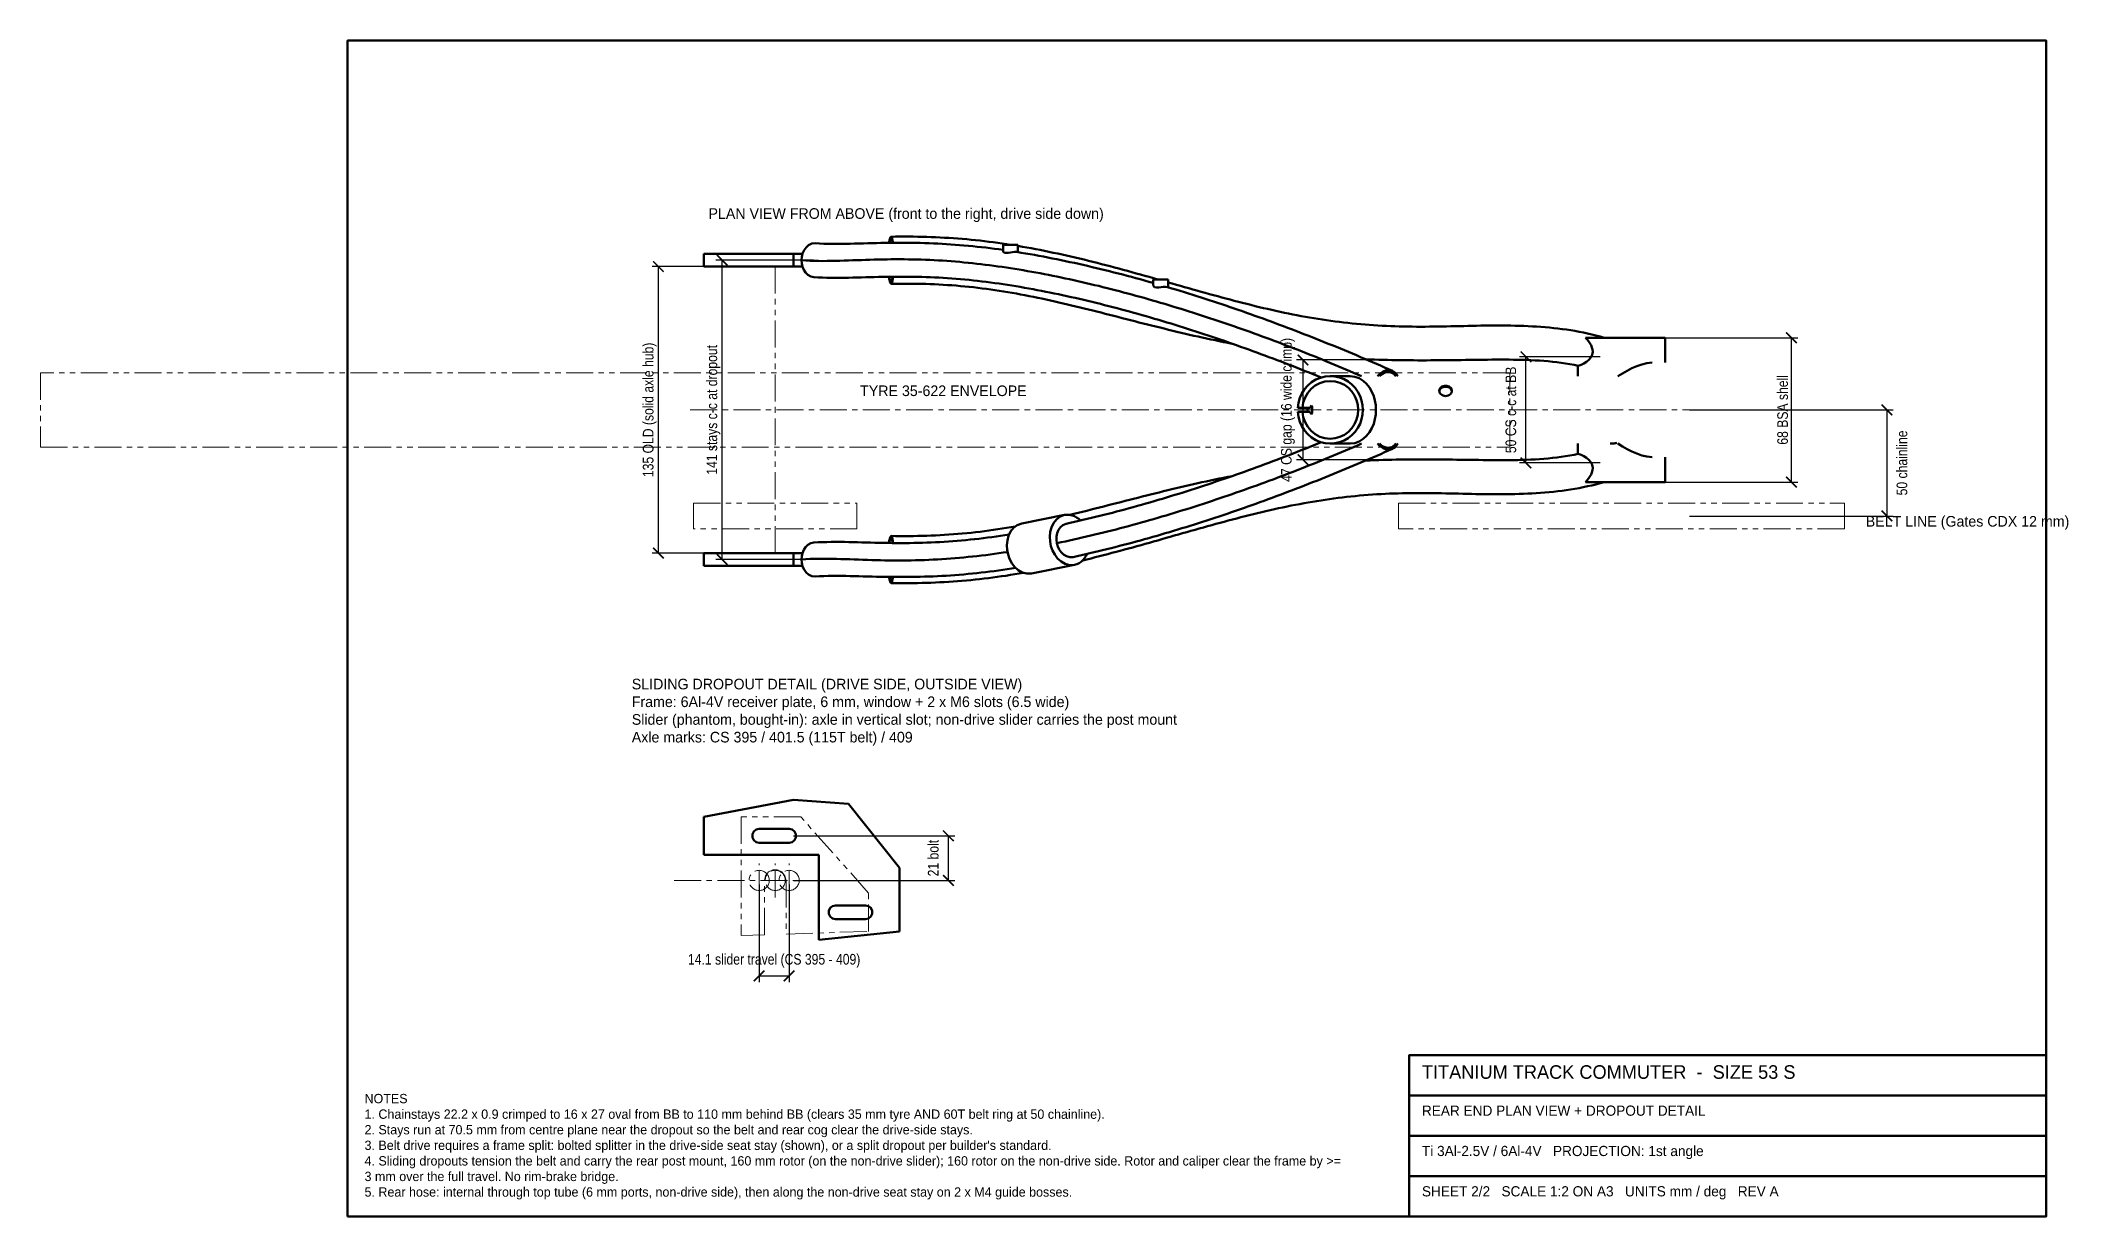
# Model space of a CAD drawing. Header units: millimetres. Extents: x -745 to 210, y -340 to 214.
import ezdxf

# ---------------------------------------------------------------- set-up
doc = ezdxf.new("R2010")
doc.units = ezdxf.units.MM
doc.header["$LTSCALE"] = 4
doc.linetypes.add('CENTER', pattern=[5.08, 3.175, -0.635, 0.635, -0.635])
doc.linetypes.add('PHANTOM', pattern=[6.35, 3.175, -0.635, 0.635, -0.635, 0.635, -0.635])
for name, color, linetype, lineweight in [('CENTER', 1, 'CENTER', 18), ('DIM', 3, 'CONTINUOUS', 18), ('FRAME', 7, 'CONTINUOUS', 50), ('REFERENCE', 5, 'PHANTOM', 18), ('SHEET', 7, 'CONTINUOUS', 50), ('TEXT', 7, 'CONTINUOUS', 25)]:
    doc.layers.add(name, color=color, linetype=linetype, lineweight=lineweight)
doc.styles.add('OpenSansCondensed-Light', font='OpenSansCondensed-Light.ttf')
doc.dimstyles.new('EZDXF', dxfattribs={"dimtxt": 5, "dimasz": 5, "dimexe": 3, "dimexo": 2, "dimgap": 1.6, "dimtad": 1, "dimdec": 1, "dimzin": 12, "dimdsep": 46, "dimtxsty": 'OpenSansCondensed-Light', "dimblk": 'ARCHTICK', "dimcen": 2.5, "dimclrd": 3, "dimclre": 3, "dimadec": 1, "dimazin": 3, "dimtfac": 0.5, "dimtmove": 2, "dimatfit": 3})

# ---------------------------------------------------------------- blocks, each defined once
blk = doc.blocks.new('_ARCHTICK')
at = {"color": 0, "linetype": 'BYBLOCK', "const_width": 0.15}
blk.add_lwpolyline([(-0.5, -0.5), (0.5, 0.5)], dxfattribs=at)

msp = doc.modelspace()

# ---------------------------------------------------------------- linework, layer by layer
at = {"layer": 'CENTER'}
for p, q in [((-438.58, 40), (60, 40)), ((-406.14, -189.68), (-406.14, -173.68)), ((-398.58, -189.68), (-398.58, -173.68)), ((-392.03, -189.68), (-392.03, -173.68)), ((-446.14, -181.68), (-322.03, -181.68))]:
    msp.add_line(p, q, dxfattribs=at)
for centre in [(-406.14, -181.68), (-398.58, -181.68), (-392.03, -181.68)]:
    msp.add_circle(centre, 4.75, dxfattribs=at)
at = {"layer": 'FRAME'}
for points in [[(-379.74, 118.49), (-381.36, 118.31), (-382.84, 117.63), (-384.07, 116.55), (-385.02, 115.22), (-385.68, 113.72), (-386.07, 112.13), (-386.2, 110.5)], [(-379.74, 118.49), (-377.68, 118.38), (-375.62, 118.3), (-373.56, 118.26), (-371.49, 118.23), (-369.43, 118.23), (-367.37, 118.24), (-365.31, 118.26), (-363.25, 118.3), (-361.18, 118.34), (-359.12, 118.39), (-357.06, 118.44), (-355, 118.49), (-352.94, 118.54), (-350.88, 118.59), (-348.82, 118.63), (-346.75, 118.67), (-344.69, 118.7), (-342.63, 118.72), (-340.57, 118.73), (-338.51, 118.73), (-336.45, 118.72), (-334.38, 118.7), (-332.32, 118.67), (-330.26, 118.63), (-328.2, 118.58), (-326.14, 118.51), (-324.08, 118.43), (-322.02, 118.34), (-319.96, 118.23), (-317.9, 118.11), (-315.84, 117.98), (-313.79, 117.83), (-311.73, 117.67), (-309.68, 117.5), (-307.62, 117.31), (-305.57, 117.11), (-303.52, 116.89), (-301.47, 116.67), (-299.42, 116.43), (-297.38, 116.18), (-295.33, 115.91), (-293.29, 115.64), (-291.24, 115.36)], [(-344.04, 121.6), (-344.34, 121.3), (-344.51, 120.89), (-344.62, 120.46), (-344.72, 120.02), (-344.8, 119.58), (-344.87, 119.14), (-344.93, 118.7)], [(-344.04, 120.7), (-344.27, 120.51), (-344.4, 120.23), (-344.5, 119.93), (-344.58, 119.62), (-344.65, 119.32), (-344.71, 119.01), (-344.76, 118.7)], [(-287.55, 117.75), (-289.63, 118.07), (-291.7, 118.38), (-293.78, 118.67), (-295.86, 118.96), (-297.94, 119.22), (-300.03, 119.48), (-302.11, 119.72), (-304.2, 119.95), (-306.29, 120.16), (-308.38, 120.36), (-310.47, 120.54), (-312.57, 120.71), (-314.66, 120.86), (-316.75, 121), (-318.85, 121.13), (-320.95, 121.24), (-323.04, 121.33), (-325.14, 121.42), (-327.24, 121.49), (-329.34, 121.54), (-331.44, 121.59), (-333.54, 121.62), (-335.64, 121.64), (-337.74, 121.64), (-339.84, 121.64), (-341.94, 121.62), (-344.04, 121.6)], [(-343.14, 118.71), (-343.2, 119.15), (-343.27, 119.59), (-343.35, 120.03), (-343.45, 120.47), (-343.56, 120.89), (-343.73, 121.31), (-344.04, 121.6)], [(-343.31, 118.71), (-343.36, 119.02), (-343.42, 119.33), (-343.49, 119.63), (-343.57, 119.94), (-343.67, 120.23), (-343.8, 120.51), (-344.04, 120.7)], [(-291.24, 114.53), (-291.24, 117.75)], [(-291.24, 117.75), (-290.24, 117.75), (-289.24, 117.75), (-288.24, 117.75), (-287.24, 117.75), (-286.24, 117.75), (-285.24, 117.75), (-284.24, 117.75)], [(-284.24, 114.3), (-284.24, 117.75)], [(-218.37, 101.46), (-220.41, 102.03), (-222.44, 102.61), (-224.48, 103.18), (-226.52, 103.76), (-228.56, 104.32), (-230.6, 104.89), (-232.64, 105.45), (-234.69, 106.01), (-236.73, 106.56), (-238.78, 107.11), (-240.83, 107.65), (-242.87, 108.19), (-244.92, 108.72), (-246.98, 109.24), (-249.03, 109.76), (-251.09, 110.27), (-253.14, 110.77), (-255.2, 111.27), (-257.26, 111.76), (-259.33, 112.24), (-261.39, 112.71), (-263.46, 113.17), (-265.53, 113.62), (-267.6, 114.06), (-269.67, 114.49), (-271.75, 114.92), (-273.82, 115.33), (-275.9, 115.73), (-277.99, 116.12), (-280.07, 116.49), (-282.16, 116.86), (-284.24, 117.21)], [(-432.14, 113.5), (-432.14, 107.5)], [(-390.03, 113.5), (-432.14, 113.5)], [(-390.03, 107.5), (-432.14, 107.5)], [(-385.75, 113.5), (-390.03, 113.5)], [(-390.03, 113.5), (-390.03, 107.5)], [(-385.75, 107.5), (-390.03, 107.5)], [(-386.2, 110.5), (-384.19, 110.36), (-382.18, 110.25), (-380.17, 110.19), (-378.15, 110.15), (-376.14, 110.13), (-374.12, 110.14), (-372.11, 110.17), (-370.09, 110.21), (-368.08, 110.26), (-366.06, 110.32), (-364.05, 110.39), (-362.04, 110.46), (-360.02, 110.53), (-358.01, 110.59), (-355.99, 110.66), (-353.98, 110.72), (-351.96, 110.78), (-349.95, 110.83), (-347.93, 110.87), (-345.92, 110.91), (-343.9, 110.93), (-341.89, 110.94), (-339.87, 110.95), (-337.86, 110.94), (-335.84, 110.92), (-333.83, 110.88), (-331.81, 110.84), (-329.8, 110.78), (-327.79, 110.71), (-325.77, 110.63), (-323.76, 110.53), (-321.75, 110.42), (-319.74, 110.3), (-317.73, 110.17), (-315.72, 110.02), (-313.71, 109.86), (-311.7, 109.69), (-309.69, 109.5), (-307.69, 109.31), (-305.68, 109.1), (-303.68, 108.88), (-301.68, 108.65), (-299.68, 108.41), (-297.68, 108.15), (-295.68, 107.89), (-293.68, 107.62), (-291.69, 107.33), (-289.69, 107.04), (-287.7, 106.73), (-285.71, 106.42), (-283.72, 106.09), (-281.73, 105.76), (-279.75, 105.42), (-277.76, 105.07), (-275.78, 104.71), (-273.8, 104.34), (-271.82, 103.96), (-269.84, 103.58), (-267.87, 103.18), (-265.89, 102.78), (-263.92, 102.37), (-261.95, 101.96), (-259.98, 101.53), (-258.01, 101.1), (-256.04, 100.66), (-254.08, 100.21), (-252.11, 99.76), (-250.15, 99.3), (-248.19, 98.83), (-246.23, 98.36), (-244.27, 97.87), (-242.32, 97.39), (-240.37, 96.89), (-238.41, 96.39), (-236.46, 95.88), (-234.52, 95.37), (-232.57, 94.85), (-230.62, 94.32), (-228.68, 93.79), (-226.74, 93.25), (-224.8, 92.71), (-222.86, 92.16), (-220.92, 91.6), (-218.99, 91.04), (-217.05, 90.47), (-215.12, 89.9), (-213.19, 89.32), (-211.26, 88.74), (-209.33, 88.15), (-207.41, 87.56), (-205.48, 86.96), (-203.56, 86.35), (-201.64, 85.74), (-199.72, 85.13), (-197.8, 84.51), (-195.89, 83.88), (-193.97, 83.25), (-192.06, 82.62), (-190.15, 81.98), (-188.24, 81.33), (-186.33, 80.69), (-184.43, 80.03), (-182.52, 79.37), (-180.62, 78.71), (-178.72, 78.04), (-176.82, 77.37), (-174.92, 76.69), (-173.02, 76.01), (-171.13, 75.33), (-169.23, 74.64), (-167.34, 73.94), (-165.45, 73.24), (-163.56, 72.54), (-161.68, 71.83), (-159.79, 71.11), (-157.91, 70.4), (-156.03, 69.67), (-154.15, 68.94), (-152.27, 68.21), (-150.4, 67.48), (-148.52, 66.73), (-146.65, 65.99), (-144.78, 65.24), (-142.91, 64.48), (-141.05, 63.72), (-139.18, 62.96), (-137.32, 62.19), (-135.46, 61.42), (-133.6, 60.64), (-131.74, 59.86), (-129.88, 59.07), (-128.03, 58.28), (-126.18, 57.49), (-124.33, 56.7), (-122.47, 55.9)], [(-386.2, 110.5), (-386.09, 108.95), (-385.74, 107.44), (-385.14, 106.01), (-384.29, 104.71), (-383.19, 103.62), (-381.85, 102.85), (-380.34, 102.51)], [(-284.85, 114.39), (-285.81, 114.43), (-286.76, 114.35), (-287.7, 114.21), (-288.64, 114.06), (-289.59, 113.96), (-290.54, 114), (-291.24, 114.53)], [(-284.85, 114.39), (-282.75, 114.05), (-280.65, 113.7), (-278.56, 113.34), (-276.46, 112.97), (-274.37, 112.59), (-272.28, 112.2), (-270.19, 111.8), (-268.1, 111.39), (-266.01, 110.97), (-263.93, 110.54), (-261.84, 110.1), (-259.76, 109.66), (-257.68, 109.2), (-255.6, 108.74), (-253.53, 108.27), (-251.45, 107.8), (-249.38, 107.31), (-247.31, 106.82), (-245.24, 106.32), (-243.18, 105.82), (-241.11, 105.3), (-239.05, 104.78), (-236.98, 104.25), (-234.92, 103.72), (-232.87, 103.18), (-230.81, 102.63), (-228.75, 102.08), (-226.7, 101.52), (-224.65, 100.95), (-222.6, 100.38), (-220.55, 99.8)], [(-141.43, 55.28), (-143.31, 56.04), (-145.2, 56.79), (-147.09, 57.55), (-148.97, 58.3), (-150.86, 59.04), (-152.75, 59.78), (-154.64, 60.52), (-156.54, 61.26), (-158.43, 61.99), (-160.33, 62.72), (-162.23, 63.44), (-164.13, 64.16), (-166.03, 64.87), (-167.93, 65.59), (-169.83, 66.29), (-171.74, 67), (-173.65, 67.69), (-175.55, 68.39), (-177.46, 69.08), (-179.38, 69.76), (-181.29, 70.44), (-183.21, 71.12), (-185.12, 71.79), (-187.04, 72.45), (-188.96, 73.11), (-190.88, 73.77), (-192.81, 74.42), (-194.73, 75.07), (-196.66, 75.71), (-198.59, 76.34), (-200.52, 76.97), (-202.45, 77.59), (-204.39, 78.21), (-206.33, 78.83), (-208.26, 79.43), (-210.2, 80.04), (-212.14, 80.63), (-214.09, 81.22), (-216.03, 81.81), (-217.98, 82.39), (-219.93, 82.96), (-221.88, 83.53), (-223.83, 84.09), (-225.78, 84.65), (-227.74, 85.2), (-229.69, 85.74), (-231.65, 86.28), (-233.61, 86.82), (-235.57, 87.34), (-237.54, 87.86), (-239.5, 88.38), (-241.47, 88.88), (-243.44, 89.39), (-245.41, 89.88), (-247.38, 90.37), (-249.35, 90.85), (-251.32, 91.33), (-253.3, 91.8), (-255.28, 92.26), (-257.26, 92.71), (-259.24, 93.16), (-261.22, 93.6), (-263.21, 94.03), (-265.19, 94.46), (-267.18, 94.87), (-269.17, 95.28), (-271.16, 95.68), (-273.15, 96.07), (-275.15, 96.46), (-277.14, 96.83), (-279.14, 97.2), (-281.14, 97.55), (-283.14, 97.9), (-285.15, 98.23), (-287.15, 98.56), (-289.16, 98.87), (-291.16, 99.18), (-293.17, 99.47), (-295.19, 99.75), (-297.2, 100.02), (-299.21, 100.28), (-301.23, 100.53), (-303.25, 100.76), (-305.27, 100.99), (-307.29, 101.19), (-309.31, 101.39), (-311.33, 101.57), (-313.35, 101.74), (-315.38, 101.9), (-317.4, 102.04), (-319.43, 102.17), (-321.46, 102.29), (-323.49, 102.39), (-325.52, 102.48), (-327.55, 102.55), (-329.58, 102.62), (-331.61, 102.66), (-333.64, 102.7), (-335.67, 102.73), (-337.7, 102.74), (-339.73, 102.74), (-341.76, 102.73), (-343.79, 102.71), (-345.82, 102.69), (-347.85, 102.65), (-349.88, 102.61), (-351.91, 102.56), (-353.94, 102.51), (-355.97, 102.46), (-358, 102.41), (-360.04, 102.36), (-362.07, 102.31), (-364.1, 102.27), (-366.13, 102.24), (-368.16, 102.22), (-370.19, 102.22), (-372.22, 102.23), (-374.25, 102.26), (-376.28, 102.31), (-378.31, 102.4), (-380.34, 102.51)], [(-344.98, 102.7), (-344.92, 102.2), (-344.85, 101.7), (-344.76, 101.2), (-344.66, 100.71), (-344.54, 100.22), (-344.36, 99.75), (-344.03, 99.4)], [(-344.82, 102.7), (-344.77, 102.33), (-344.71, 101.96), (-344.63, 101.6), (-344.55, 101.24), (-344.44, 100.88), (-344.3, 100.54), (-344.03, 100.3)], [(-344.03, 99.4), (-343.7, 99.75), (-343.53, 100.23), (-343.4, 100.72), (-343.3, 101.22), (-343.22, 101.72), (-343.14, 102.22), (-343.08, 102.72)], [(-344.03, 100.3), (-343.77, 100.54), (-343.62, 100.89), (-343.52, 101.25), (-343.43, 101.61), (-343.36, 101.98), (-343.3, 102.35), (-343.24, 102.72)], [(-183.41, 71.19), (-185.42, 71.58), (-187.43, 71.97), (-189.43, 72.38), (-191.43, 72.79), (-193.44, 73.21), (-195.44, 73.64), (-197.43, 74.07), (-199.43, 74.51), (-201.43, 74.96), (-203.42, 75.42), (-205.41, 75.88), (-207.41, 76.34), (-209.4, 76.81), (-211.38, 77.29), (-213.37, 77.77), (-215.36, 78.26), (-217.35, 78.75), (-219.33, 79.24), (-221.32, 79.73), (-223.3, 80.23), (-225.28, 80.74), (-227.26, 81.24), (-229.25, 81.74), (-231.23, 82.25), (-233.21, 82.76), (-235.19, 83.27), (-237.17, 83.78), (-239.15, 84.28), (-241.13, 84.79), (-243.12, 85.3), (-245.1, 85.8), (-247.08, 86.3), (-249.06, 86.8), (-251.05, 87.3), (-253.03, 87.79), (-255.02, 88.28), (-257.01, 88.76), (-259, 89.24), (-260.99, 89.71), (-262.98, 90.18), (-264.97, 90.64), (-266.96, 91.09), (-268.96, 91.54), (-270.96, 91.98), (-272.96, 92.41), (-274.96, 92.83), (-276.96, 93.24), (-278.97, 93.64), (-280.98, 94.03), (-282.99, 94.41), (-285, 94.78), (-287.01, 95.13), (-289.03, 95.48), (-291.05, 95.81), (-293.07, 96.13), (-295.09, 96.43), (-297.11, 96.72), (-299.14, 97), (-301.17, 97.26), (-303.2, 97.51), (-305.23, 97.75), (-307.27, 97.96), (-309.3, 98.17), (-311.34, 98.35), (-313.38, 98.53), (-315.42, 98.68), (-317.46, 98.82), (-319.5, 98.95), (-321.54, 99.06), (-323.58, 99.16), (-325.63, 99.24), (-327.67, 99.31), (-329.71, 99.36), (-331.76, 99.4), (-333.81, 99.43), (-335.85, 99.44), (-337.9, 99.45), (-339.94, 99.44), (-341.99, 99.43), (-344.03, 99.4)], [(-220.55, 98.53), (-220.55, 101.46)], [(-220.55, 101.46), (-219.55, 101.46), (-218.55, 101.46), (-217.55, 101.46), (-216.55, 101.46), (-215.55, 101.46), (-214.55, 101.46), (-213.55, 101.46)], [(-213.77, 97.83), (-214.79, 97.94), (-215.82, 97.89), (-216.84, 97.79), (-217.86, 97.69), (-218.89, 97.65), (-219.9, 97.82), (-220.55, 98.53)], [(-107.83, 58.34), (-109.71, 59.17), (-111.59, 60), (-113.47, 60.83), (-115.36, 61.65), (-117.24, 62.47), (-119.13, 63.28), (-121.03, 64.09), (-122.92, 64.9), (-124.81, 65.7), (-126.71, 66.49), (-128.61, 67.29), (-130.51, 68.08), (-132.41, 68.86), (-134.31, 69.64), (-136.22, 70.42), (-138.13, 71.19), (-140.04, 71.96), (-141.95, 72.72), (-143.86, 73.48), (-145.77, 74.24), (-147.69, 74.99), (-149.6, 75.73), (-151.52, 76.48), (-153.44, 77.22), (-155.36, 77.95), (-157.28, 78.69), (-159.21, 79.41), (-161.13, 80.14), (-163.06, 80.85), (-164.99, 81.57), (-166.92, 82.28), (-168.85, 82.98), (-170.79, 83.68), (-172.72, 84.38), (-174.66, 85.07), (-176.6, 85.76), (-178.54, 86.44), (-180.49, 87.11), (-182.43, 87.79), (-184.38, 88.45), (-186.32, 89.12), (-188.27, 89.77), (-190.22, 90.42), (-192.18, 91.07), (-194.13, 91.71), (-196.09, 92.35), (-198.05, 92.98), (-200.01, 93.61), (-201.97, 94.23), (-203.93, 94.84), (-205.9, 95.45), (-207.86, 96.05), (-209.83, 96.65), (-211.8, 97.24), (-213.77, 97.83)], [(-213.55, 97.76), (-213.55, 101.46)], [(-8.13, 74), (-10.07, 74.56), (-12.03, 75.07), (-13.99, 75.56), (-15.96, 76.01), (-17.94, 76.42), (-19.92, 76.81), (-21.91, 77.17), (-23.91, 77.49), (-25.91, 77.79), (-27.91, 78.07), (-29.92, 78.32), (-31.93, 78.54), (-33.94, 78.75), (-35.95, 78.93), (-37.97, 79.09), (-39.98, 79.23), (-42, 79.35), (-44.02, 79.46), (-46.04, 79.54), (-48.06, 79.61), (-50.08, 79.66), (-52.1, 79.7), (-54.13, 79.73), (-56.15, 79.75), (-58.17, 79.75), (-60.19, 79.74), (-62.21, 79.73), (-64.23, 79.71), (-66.26, 79.68), (-68.28, 79.64), (-70.3, 79.6), (-72.32, 79.56), (-74.34, 79.51), (-76.36, 79.47), (-78.38, 79.42), (-80.41, 79.38), (-82.43, 79.34), (-84.45, 79.3), (-86.47, 79.27), (-88.49, 79.24), (-90.51, 79.22), (-92.54, 79.2), (-94.56, 79.2), (-96.58, 79.2), (-98.6, 79.21), (-100.62, 79.24), (-102.64, 79.27), (-104.66, 79.32), (-106.69, 79.38), (-108.71, 79.45), (-110.73, 79.54), (-112.75, 79.63), (-114.76, 79.75), (-116.78, 79.87), (-118.8, 80.01), (-120.81, 80.17), (-122.83, 80.34), (-124.84, 80.52), (-126.85, 80.72), (-128.87, 80.94), (-130.87, 81.17), (-132.88, 81.41), (-134.89, 81.67), (-136.89, 81.94), (-138.89, 82.23), (-140.89, 82.53), (-142.89, 82.84), (-144.88, 83.17), (-146.88, 83.51), (-148.87, 83.86), (-150.86, 84.22), (-152.84, 84.6), (-154.83, 84.98), (-156.81, 85.38), (-158.79, 85.79), (-160.77, 86.21), (-162.74, 86.64), (-164.72, 87.08), (-166.69, 87.53), (-168.66, 87.99), (-170.62, 88.46), (-172.59, 88.93), (-174.55, 89.41), (-176.51, 89.9), (-178.47, 90.4), (-180.43, 90.9), (-182.39, 91.41), (-184.34, 91.93), (-186.3, 92.45), (-188.25, 92.97), (-190.2, 93.5), (-192.15, 94.04), (-194.1, 94.58), (-196.05, 95.12), (-197.99, 95.66), (-199.94, 96.21), (-201.89, 96.76), (-203.83, 97.31), (-205.78, 97.86), (-207.72, 98.42), (-209.66, 98.97), (-211.61, 99.53), (-213.55, 100.08)], [(-13.53, 67.3), (-13.8, 65.89), (-14.46, 64.62), (-15.41, 63.54), (-16.51, 62.61), (-17.72, 61.82), (-19, 61.16), (-20.37, 60.77)], [(20.5, 74), (18.3, 74), (16.1, 74), (13.9, 74), (11.7, 74), (9.5, 74), (7.3, 74), (5.1, 74), (2.9, 74), (0.7, 74), (-1.5, 74), (-3.7, 74), (-5.9, 74), (-8.1, 74), (-10.3, 74), (-12.5, 74), (-14.7, 74), (-16.9, 74)], [(-16.9, 74), (-16.18, 73.17), (-15.5, 72.31), (-14.88, 71.41), (-14.34, 70.45), (-13.91, 69.45), (-13.62, 68.39), (-13.53, 67.3)], [(20.5, 74), (20.5, 62.25)], [(-20.37, 60.77), (-22.37, 61.18), (-24.39, 61.55), (-26.41, 61.88), (-28.43, 62.17), (-30.46, 62.44), (-32.5, 62.67), (-34.53, 62.87), (-36.57, 63.04), (-38.62, 63.19), (-40.66, 63.31), (-42.7, 63.42), (-44.75, 63.5), (-46.8, 63.57), (-48.84, 63.62), (-50.89, 63.65), (-52.94, 63.67), (-54.98, 63.69), (-57.03, 63.69), (-59.08, 63.68), (-61.12, 63.67), (-63.17, 63.65), (-65.22, 63.63), (-67.27, 63.61), (-69.31, 63.58), (-71.36, 63.55), (-73.41, 63.52), (-75.45, 63.49), (-77.5, 63.46), (-79.55, 63.44), (-81.59, 63.41), (-83.64, 63.39), (-85.69, 63.37), (-87.74, 63.35), (-89.78, 63.34), (-91.83, 63.33), (-93.88, 63.33), (-95.92, 63.33), (-97.97, 63.34), (-100.02, 63.35), (-102.07, 63.37), (-104.11, 63.4), (-106.16, 63.43), (-108.21, 63.47), (-110.25, 63.51), (-112.3, 63.57), (-114.35, 63.63), (-116.39, 63.7), (-118.44, 63.78), (-120.48, 63.86)], [(-107.83, 58.34), (-108.93, 58.67), (-110.08, 58.71), (-111.21, 58.5), (-112.29, 58.08), (-113.27, 57.48), (-114.16, 56.74), (-114.95, 55.9)], [(-108.18, 57.51), (-109.06, 57.78), (-109.97, 57.86), (-110.88, 57.74), (-111.76, 57.46), (-112.58, 57.04), (-113.33, 56.52), (-114.01, 55.9)], [(-106.35, 55.9), (-106.55, 56.19), (-106.77, 56.46), (-107.02, 56.72), (-107.28, 56.95), (-107.57, 57.17), (-107.87, 57.35), (-108.18, 57.51)], [(-105.41, 55.9), (-105.65, 56.34), (-105.92, 56.76), (-106.23, 57.15), (-106.58, 57.51), (-106.96, 57.83), (-107.38, 58.11), (-107.83, 58.34)], [(-20.5, 60.8), (-20.5, 55.9)], [(14.43, 62.25), (11.95, 62.01), (9.52, 61.42), (7.16, 60.59), (4.87, 59.58), (2.64, 58.45), (0.47, 57.21), (-1.66, 55.9)], [(-137.17, 55.9), (-139.52, 55.71), (-141.81, 55.16), (-143.98, 54.25), (-145.98, 53.02), (-147.78, 51.5), (-149.32, 49.73), (-150.59, 47.74), (-151.55, 45.6), (-152.19, 43.33), (-152.5, 41)], [(-137.17, 53.6), (-139.66, 53.35), (-142.05, 52.63), (-144.25, 51.46), (-146.19, 49.89), (-147.81, 47.99), (-149.05, 45.82), (-149.88, 43.46), (-150.28, 41)], [(-121.82, 40), (-121.97, 42.23), (-122.42, 44.41), (-123.16, 46.51), (-124.19, 48.49), (-125.48, 50.31), (-127.02, 51.93), (-128.77, 53.31), (-130.7, 54.42), (-132.78, 55.23), (-134.95, 55.73), (-137.17, 55.9)], [(-127.84, 55.9), (-137.17, 55.9)], [(-124.04, 40), (-124.23, 42.32), (-124.81, 44.58), (-125.75, 46.71), (-127.04, 48.65), (-128.64, 50.34), (-130.52, 51.73), (-132.61, 52.75), (-134.85, 53.39), (-137.17, 53.6)], [(-127.84, 55.9), (-125.65, 55.62), (-123.57, 54.88), (-121.69, 53.71), (-120.05, 52.22), (-118.69, 50.48), (-117.57, 48.57), (-116.73, 46.53), (-116.13, 44.39), (-115.77, 42.21), (-115.64, 40)], [(-109.06, 55.9), (-109.06, 55.9), (-109.06, 55.9), (-109.06, 55.9), (-109.06, 55.9), (-109.06, 55.9), (-109.06, 55.9), (-109.06, 55.9)], [(-79.84, 49.12), (-80.2, 50.25), (-81.1, 51.01), (-82.24, 51.37), (-83.44, 51.37), (-84.58, 51.01), (-85.48, 50.25), (-85.84, 49.12)], [(-85.84, 49.12), (-85.74, 48.5), (-85.49, 47.93), (-85.1, 47.44), (-84.62, 47.04), (-84.06, 46.74), (-83.46, 46.56), (-82.84, 46.5)], [(-79.86, 48.86), (-80.31, 49.87), (-81.2, 50.54), (-82.28, 50.85), (-83.4, 50.85), (-84.48, 50.54), (-85.37, 49.87), (-85.82, 48.86)], [(-82.84, 46.5), (-82.21, 46.56), (-81.61, 46.74), (-81.06, 47.04), (-80.58, 47.44), (-80.19, 47.93), (-79.93, 48.5), (-79.84, 49.12)], [(-152.5, 41), (-150.28, 41)], [(-152.5, 39), (-152.19, 36.67), (-151.55, 34.4), (-150.59, 32.26), (-149.32, 30.27), (-147.78, 28.5), (-145.98, 26.98), (-143.98, 25.75), (-141.81, 24.84), (-139.52, 24.29), (-137.17, 24.1)], [(-150.28, 39), (-152.5, 39)], [(-146.58, 41), (-150.28, 41)], [(-150.28, 39), (-149.88, 36.54), (-149.05, 34.18), (-147.81, 32.01), (-146.19, 30.11), (-144.25, 28.54), (-142.05, 27.37), (-139.66, 26.65), (-137.17, 26.4)], [(-146.58, 39), (-150.28, 39)], [(-147.91, 39), (-147.89, 39.29), (-147.88, 39.57), (-147.87, 39.86), (-147.87, 40.14), (-147.88, 40.43), (-147.89, 40.71), (-147.91, 41)], [(-146.03, 42), (-146.18, 41.93), (-146.28, 41.79), (-146.37, 41.65), (-146.44, 41.49), (-146.49, 41.33), (-146.54, 41.17), (-146.58, 41)], [(-146.58, 39), (-146.54, 38.83), (-146.49, 38.67), (-146.44, 38.51), (-146.37, 38.35), (-146.28, 38.21), (-146.18, 38.07), (-146.03, 38)], [(-146.03, 38), (-145.75, 38.49), (-145.68, 39.09), (-145.65, 39.7), (-145.65, 40.3), (-145.68, 40.91), (-145.75, 41.51), (-146.03, 42)], [(-137.17, 24.1), (-134.95, 24.27), (-132.78, 24.77), (-130.7, 25.58), (-128.77, 26.69), (-127.02, 28.07), (-125.48, 29.69), (-124.19, 31.51), (-123.16, 33.49), (-122.42, 35.59), (-121.97, 37.77), (-121.82, 40)], [(-137.17, 26.4), (-134.85, 26.61), (-132.61, 27.25), (-130.52, 28.27), (-128.64, 29.66), (-127.04, 31.35), (-125.75, 33.29), (-124.81, 35.42), (-124.23, 37.68), (-124.04, 40)], [(-115.64, 40), (-115.77, 37.79), (-116.13, 35.61), (-116.73, 33.47), (-117.57, 31.43), (-118.69, 29.52), (-120.05, 27.78), (-121.69, 26.29), (-123.57, 25.12), (-125.65, 24.38), (-127.84, 24.1)], [(-265.94, -22.79), (-263.94, -22.38), (-261.94, -21.95), (-259.94, -21.52), (-257.94, -21.08), (-255.95, -20.64), (-253.96, -20.19), (-251.97, -19.73), (-249.98, -19.26), (-247.99, -18.78), (-246.01, -18.3), (-244.02, -17.81), (-242.04, -17.32), (-240.06, -16.81), (-238.08, -16.3), (-236.1, -15.79), (-234.13, -15.27), (-232.16, -14.74), (-230.18, -14.2), (-228.21, -13.66), (-226.25, -13.11), (-224.28, -12.56), (-222.31, -12), (-220.35, -11.44), (-218.39, -10.87), (-216.43, -10.29), (-214.47, -9.71), (-212.51, -9.12), (-210.56, -8.53), (-208.61, -7.93), (-206.65, -7.32), (-204.7, -6.71), (-202.76, -6.1), (-200.81, -5.48), (-198.86, -4.85), (-196.92, -4.22), (-194.98, -3.58), (-193.04, -2.94), (-191.1, -2.3), (-189.16, -1.65), (-187.23, -0.99), (-185.3, -0.33), (-183.36, 0.33), (-181.43, 1), (-179.51, 1.68), (-177.58, 2.36), (-175.65, 3.04), (-173.73, 3.73), (-171.81, 4.43), (-169.89, 5.12), (-167.97, 5.83), (-166.05, 6.54), (-164.14, 7.25), (-162.23, 7.97), (-160.31, 8.69), (-158.41, 9.42), (-156.5, 10.15), (-154.59, 10.88), (-152.69, 11.63), (-150.79, 12.37), (-148.89, 13.12), (-146.99, 13.88), (-145.09, 14.64), (-143.2, 15.4), (-141.3, 16.17), (-139.41, 16.95), (-137.53, 17.73), (-135.64, 18.51), (-133.75, 19.3), (-131.87, 20.09), (-129.99, 20.88), (-128.11, 21.68), (-126.23, 22.49), (-124.35, 23.29), (-122.47, 24.1)], [(-261.59, -13.68), (-259.6, -13.24), (-257.61, -12.79), (-255.63, -12.34), (-253.64, -11.88), (-251.66, -11.41), (-249.68, -10.93), (-247.7, -10.45), (-245.72, -9.96), (-243.75, -9.47), (-241.77, -8.96), (-239.8, -8.46), (-237.83, -7.94), (-235.86, -7.42), (-233.89, -6.89), (-231.93, -6.36), (-229.96, -5.82), (-228, -5.27), (-226.04, -4.72), (-224.08, -4.16), (-222.12, -3.6), (-220.17, -3.03), (-218.21, -2.46), (-216.26, -1.88), (-214.31, -1.29), (-212.36, -0.7), (-210.41, -0.1), (-208.47, 0.5), (-206.52, 1.11), (-204.58, 1.73), (-202.64, 2.35), (-200.7, 2.97), (-198.77, 3.6), (-196.83, 4.24), (-194.9, 4.88), (-192.97, 5.53), (-191.04, 6.18), (-189.11, 6.84), (-187.18, 7.5), (-185.26, 8.17), (-183.33, 8.84), (-181.41, 9.51), (-179.49, 10.2), (-177.57, 10.88), (-175.66, 11.57), (-173.74, 12.27), (-171.83, 12.97), (-169.92, 13.67), (-168.01, 14.38), (-166.1, 15.1), (-164.19, 15.82), (-162.29, 16.54), (-160.39, 17.26), (-158.48, 17.99), (-156.58, 18.73), (-154.69, 19.46), (-152.79, 20.2), (-150.89, 20.95), (-149, 21.7), (-147.1, 22.45), (-145.21, 23.2), (-143.32, 23.96), (-141.43, 24.72)], [(-258.31, -29.34), (-256.32, -28.9), (-254.33, -28.45), (-252.34, -28), (-250.35, -27.54), (-248.36, -27.07), (-246.38, -26.6), (-244.39, -26.11), (-242.41, -25.63), (-240.43, -25.13), (-238.46, -24.63), (-236.48, -24.12), (-234.5, -23.61), (-232.53, -23.09), (-230.56, -22.57), (-228.59, -22.03), (-226.62, -21.5), (-224.65, -20.95), (-222.69, -20.4), (-220.73, -19.85), (-218.76, -19.29), (-216.8, -18.72), (-214.85, -18.15), (-212.89, -17.57), (-210.93, -16.98), (-208.98, -16.39), (-207.03, -15.8), (-205.08, -15.2), (-203.13, -14.59), (-201.18, -13.98), (-199.24, -13.36), (-197.3, -12.74), (-195.36, -12.11), (-193.42, -11.48), (-191.48, -10.84), (-189.54, -10.2), (-187.61, -9.55), (-185.67, -8.9), (-183.74, -8.24), (-181.81, -7.57), (-179.88, -6.91), (-177.96, -6.23), (-176.03, -5.56), (-174.11, -4.87), (-172.19, -4.19), (-170.27, -3.5), (-168.35, -2.8), (-166.43, -2.1), (-164.52, -1.39), (-162.61, -0.68), (-160.69, 0.03), (-158.78, 0.75), (-156.88, 1.47), (-154.97, 2.2), (-153.06, 2.93), (-151.16, 3.66), (-149.26, 4.4), (-147.36, 5.14), (-145.46, 5.89), (-143.56, 6.64), (-141.67, 7.39), (-139.77, 8.15), (-137.88, 8.91), (-135.99, 9.68), (-134.1, 10.45), (-132.21, 11.22), (-130.32, 12), (-128.44, 12.78), (-126.56, 13.57), (-124.67, 14.36), (-122.8, 15.15), (-120.92, 15.95), (-119.04, 16.76), (-117.17, 17.56), (-115.3, 18.37), (-113.43, 19.19), (-111.56, 20.01), (-109.69, 20.83), (-107.83, 21.66)], [(-127.84, 24.1), (-137.17, 24.1)], [(-127.84, 24.1), (-127.84, 24.1)], [(-127.84, 24.1), (-127.84, 24.1)], [(-20.37, 19.23), (-22.37, 18.82), (-24.39, 18.45), (-26.41, 18.12), (-28.43, 17.83), (-30.46, 17.56), (-32.5, 17.33), (-34.53, 17.13), (-36.57, 16.96), (-38.62, 16.81), (-40.66, 16.69), (-42.7, 16.58), (-44.75, 16.5), (-46.8, 16.43), (-48.84, 16.38), (-50.89, 16.35), (-52.94, 16.33), (-54.98, 16.31), (-57.03, 16.31), (-59.08, 16.32), (-61.12, 16.33), (-63.17, 16.35), (-65.22, 16.37), (-67.27, 16.39), (-69.31, 16.42), (-71.36, 16.45), (-73.41, 16.48), (-75.45, 16.51), (-77.5, 16.54), (-79.55, 16.56), (-81.59, 16.59), (-83.64, 16.61), (-85.69, 16.63), (-87.74, 16.65), (-89.78, 16.66), (-91.83, 16.67), (-93.88, 16.67), (-95.92, 16.67), (-97.97, 16.66), (-100.02, 16.65), (-102.07, 16.63), (-104.11, 16.6), (-106.16, 16.57), (-108.21, 16.53), (-110.25, 16.49), (-112.3, 16.43), (-114.35, 16.37), (-116.39, 16.3), (-118.44, 16.22), (-120.48, 16.14)], [(-114.95, 24.1), (-114.16, 23.26), (-113.27, 22.52), (-112.29, 21.92), (-111.21, 21.5), (-110.08, 21.29), (-108.93, 21.33), (-107.83, 21.66)], [(-114.01, 24.1), (-113.33, 23.48), (-112.58, 22.96), (-111.76, 22.54), (-110.88, 22.26), (-109.97, 22.14), (-109.06, 22.22), (-108.18, 22.49)], [(-109.06, 24.1), (-109.06, 24.1), (-109.06, 24.1), (-109.06, 24.1), (-109.06, 24.1), (-109.06, 24.1), (-109.06, 24.1), (-109.06, 24.1)], [(-108.18, 22.49), (-107.87, 22.65), (-107.57, 22.83), (-107.28, 23.05), (-107.02, 23.28), (-106.77, 23.54), (-106.55, 23.81), (-106.35, 24.1)], [(-107.83, 21.66), (-107.38, 21.89), (-106.96, 22.17), (-106.58, 22.49), (-106.23, 22.85), (-105.92, 23.24), (-105.65, 23.66), (-105.41, 24.1)], [(-20.5, 24.1), (-20.5, 19.2)], [(-20.37, 19.23), (-19, 18.84), (-17.72, 18.18), (-16.51, 17.39), (-15.41, 16.46), (-14.46, 15.38), (-13.8, 14.11), (-13.53, 12.7)], [(-5.31, 24.1), (-4.85, 24.11), (-4.4, 24.13), (-3.95, 24.16), (-3.5, 24.21), (-3.05, 24.27), (-2.61, 24.34), (-2.16, 24.42)], [(14.43, 17.75), (11.95, 17.99), (9.52, 18.58), (7.16, 19.41), (4.87, 20.42), (2.64, 21.55), (0.47, 22.79), (-1.66, 24.1)], [(-13.53, 12.7), (-13.62, 11.61), (-13.91, 10.55), (-14.34, 9.55), (-14.88, 8.59), (-15.5, 7.69), (-16.18, 6.83), (-16.9, 6)], [(20.5, 17.75), (20.5, 6)], [(-183.41, 8.81), (-185.44, 8.42), (-187.47, 8.02), (-189.5, 7.61), (-191.53, 7.19), (-193.55, 6.77), (-195.58, 6.33), (-197.6, 5.89), (-199.62, 5.44), (-201.64, 4.99), (-203.66, 4.53), (-205.67, 4.06), (-207.69, 3.59), (-209.7, 3.11), (-211.72, 2.63), (-213.73, 2.14), (-215.74, 1.65), (-217.75, 1.15), (-219.76, 0.66), (-221.76, 0.15), (-223.77, -0.35), (-225.78, -0.86), (-227.78, -1.37), (-229.79, -1.88), (-231.79, -2.4), (-233.8, -2.91), (-235.8, -3.42), (-237.81, -3.94), (-239.82, -4.45), (-241.82, -4.97), (-243.83, -5.48), (-245.83, -5.99), (-247.84, -6.49), (-249.85, -7), (-251.86, -7.5), (-253.87, -7.99), (-255.88, -8.48), (-257.89, -8.97), (-259.9, -9.45)], [(-8.13, 6), (-10.08, 5.44), (-12.05, 4.92), (-14.02, 4.44), (-16, 3.98), (-17.99, 3.57), (-19.98, 3.18), (-21.98, 2.82), (-23.99, 2.49), (-26, 2.19), (-28.01, 1.92), (-30.03, 1.67), (-32.04, 1.44), (-34.07, 1.24), (-36.09, 1.06), (-38.11, 0.9), (-40.14, 0.76), (-42.17, 0.64), (-44.2, 0.54), (-46.23, 0.45), (-48.26, 0.38), (-50.29, 0.33), (-52.32, 0.29), (-54.35, 0.27), (-56.38, 0.25), (-58.42, 0.25), (-60.45, 0.26), (-62.48, 0.27), (-64.51, 0.3), (-66.54, 0.33), (-68.57, 0.36), (-70.6, 0.4), (-72.63, 0.45), (-74.67, 0.49), (-76.7, 0.54), (-78.73, 0.58), (-80.76, 0.63), (-82.79, 0.67), (-84.82, 0.71), (-86.85, 0.74), (-88.88, 0.77), (-90.92, 0.79), (-92.95, 0.8), (-94.98, 0.8), (-97.01, 0.8), (-99.04, 0.78), (-101.07, 0.75), (-103.11, 0.72), (-105.14, 0.67), (-107.17, 0.61), (-109.2, 0.53), (-111.23, 0.44), (-113.26, 0.34), (-115.28, 0.22), (-117.31, 0.09), (-119.34, -0.05), (-121.36, -0.21), (-123.39, -0.39), (-125.41, -0.58), (-127.43, -0.78), (-129.45, -1), (-131.47, -1.24), (-133.49, -1.49), (-135.5, -1.75), (-137.51, -2.03), (-139.52, -2.32), (-141.53, -2.63), (-143.54, -2.94), (-145.54, -3.28), (-147.54, -3.62), (-149.54, -3.98), (-151.54, -4.35), (-153.54, -4.73), (-155.53, -5.12), (-157.52, -5.53), (-159.51, -5.94), (-161.5, -6.37), (-163.48, -6.8), (-165.46, -7.25), (-167.44, -7.71), (-169.42, -8.17), (-171.4, -8.64), (-173.37, -9.12), (-175.34, -9.61), (-177.31, -10.11), (-179.28, -10.61), (-181.25, -11.12), (-183.21, -11.63), (-185.18, -12.15), (-187.14, -12.68), (-189.1, -13.21), (-191.06, -13.74), (-193.02, -14.28), (-194.98, -14.82), (-196.94, -15.37), (-198.89, -15.92), (-200.85, -16.47), (-202.8, -17.02), (-204.76, -17.57), (-206.71, -18.13), (-208.66, -18.69), (-210.62, -19.25), (-212.57, -19.8), (-214.53, -20.36), (-216.48, -20.92), (-218.43, -21.47), (-220.39, -22.03), (-222.34, -22.58), (-224.3, -23.13), (-226.25, -23.68), (-228.21, -24.23), (-230.17, -24.77), (-232.13, -25.31), (-234.09, -25.85), (-236.05, -26.38), (-238.01, -26.9), (-239.97, -27.43), (-241.94, -27.94), (-243.9, -28.46), (-245.87, -28.96), (-247.84, -29.46), (-249.81, -29.96), (-251.78, -30.44), (-253.76, -30.92)], [(20.5, 6), (18.3, 6), (16.1, 6), (13.9, 6), (11.7, 6), (9.5, 6), (7.3, 6), (5.1, 6), (2.9, 6), (0.7, 6), (-1.5, 6), (-3.7, 6), (-5.9, 6), (-8.1, 6), (-10.3, 6), (-12.5, 6), (-14.7, 6), (-16.9, 6)], [(-282.49, -13.49), (-262.28, -9.52)], [(-262.28, -9.52), (-264.36, -10.28), (-266.14, -11.62), (-267.51, -13.37), (-268.47, -15.37), (-269.05, -17.52), (-269.27, -19.74), (-269.15, -21.96), (-268.72, -24.15), (-267.99, -26.25), (-266.94, -28.21), (-265.6, -29.99), (-263.95, -31.48), (-262.02, -32.58), (-259.87, -33.15), (-257.65, -33.07)], [(-254.77, -12.14), (-255.66, -11.36), (-256.62, -10.67), (-257.66, -10.11), (-258.77, -9.7), (-259.93, -9.45), (-261.11, -9.39), (-262.28, -9.52)], [(-288.45, -18.76), (-290.47, -19.07), (-292.5, -19.37), (-294.52, -19.66), (-296.55, -19.94), (-298.58, -20.2), (-300.61, -20.46), (-302.65, -20.69), (-304.68, -20.92), (-306.72, -21.14), (-308.75, -21.34), (-310.79, -21.53), (-312.83, -21.7), (-314.87, -21.86), (-316.91, -22.01), (-318.95, -22.14), (-321, -22.26), (-323.04, -22.37), (-325.09, -22.46), (-327.13, -22.54), (-329.18, -22.6), (-331.22, -22.66), (-333.27, -22.7), (-335.32, -22.72), (-337.36, -22.74), (-339.41, -22.74), (-341.46, -22.73), (-343.5, -22.72), (-345.55, -22.69), (-347.6, -22.66), (-349.64, -22.62), (-351.69, -22.57), (-353.74, -22.52), (-355.78, -22.47), (-357.83, -22.42), (-359.88, -22.36), (-361.92, -22.32), (-363.97, -22.28), (-366.02, -22.24), (-368.06, -22.22), (-370.11, -22.22), (-372.16, -22.23), (-374.2, -22.26), (-376.25, -22.31), (-378.29, -22.4), (-380.34, -22.51)], [(-285.52, -14.87), (-287.59, -15.23), (-289.66, -15.58), (-291.73, -15.92), (-293.81, -16.24), (-295.88, -16.55), (-297.96, -16.84), (-300.04, -17.12), (-302.13, -17.38), (-304.21, -17.63), (-306.3, -17.86), (-308.39, -18.08), (-310.48, -18.28), (-312.57, -18.46), (-314.66, -18.63), (-316.75, -18.78), (-318.85, -18.91), (-320.95, -19.03), (-323.04, -19.13), (-325.14, -19.22), (-327.24, -19.29), (-329.34, -19.35), (-331.44, -19.4), (-333.53, -19.43), (-335.63, -19.44), (-337.73, -19.45), (-339.83, -19.44), (-341.93, -19.43), (-344.03, -19.4)], [(-282.49, -13.49), (-284.57, -14.25), (-286.35, -15.59), (-287.72, -17.34), (-288.68, -19.35), (-289.26, -21.5), (-289.48, -23.71), (-289.36, -25.93), (-288.93, -28.12), (-288.2, -30.22), (-287.15, -32.19), (-285.81, -33.96), (-284.16, -35.45), (-282.23, -36.55), (-280.08, -37.12), (-277.86, -37.04)], [(-265.94, -22.79), (-266.14, -21.21), (-266.09, -19.62), (-265.78, -18.07), (-265.18, -16.59), (-264.28, -15.29), (-263.06, -14.27), (-261.59, -13.68)], [(-432.14, -27.5), (-432.14, -33.5)], [(-390.03, -27.5), (-432.14, -27.5)], [(-385.75, -27.5), (-390.03, -27.5)], [(-390.03, -27.5), (-390.03, -33.5)], [(-380.34, -22.51), (-381.85, -22.85), (-383.19, -23.62), (-384.29, -24.71), (-385.14, -26.01), (-385.74, -27.44), (-386.09, -28.95), (-386.2, -30.5)], [(-386.2, -30.5), (-384.14, -30.35), (-382.07, -30.25), (-380.01, -30.18), (-377.94, -30.14), (-375.87, -30.13), (-373.8, -30.15), (-371.73, -30.18), (-369.66, -30.22), (-367.6, -30.27), (-365.53, -30.34), (-363.46, -30.41), (-361.39, -30.48), (-359.33, -30.55), (-357.26, -30.62), (-355.19, -30.69), (-353.12, -30.75), (-351.06, -30.8), (-348.99, -30.85), (-346.92, -30.89), (-344.85, -30.92), (-342.78, -30.94), (-340.71, -30.95), (-338.64, -30.94), (-336.58, -30.93), (-334.51, -30.9), (-332.44, -30.85), (-330.37, -30.8), (-328.3, -30.73), (-326.24, -30.65), (-324.17, -30.55), (-322.1, -30.44), (-320.04, -30.32), (-317.98, -30.18), (-315.91, -30.03), (-313.85, -29.87), (-311.79, -29.69), (-309.73, -29.51), (-307.67, -29.3), (-305.61, -29.09), (-303.56, -28.87), (-301.5, -28.63), (-299.45, -28.38), (-297.4, -28.12), (-295.34, -27.84), (-293.3, -27.56), (-291.25, -27.27), (-289.2, -26.96)], [(-344.03, -19.4), (-344.36, -19.75), (-344.54, -20.22), (-344.66, -20.71), (-344.76, -21.2), (-344.85, -21.7), (-344.92, -22.2), (-344.98, -22.7)], [(-344.03, -20.3), (-344.3, -20.54), (-344.44, -20.88), (-344.55, -21.24), (-344.63, -21.6), (-344.71, -21.96), (-344.77, -22.33), (-344.82, -22.7)], [(-343.08, -22.72), (-343.14, -22.22), (-343.22, -21.72), (-343.3, -21.22), (-343.4, -20.72), (-343.53, -20.23), (-343.7, -19.75), (-344.03, -19.4)], [(-343.24, -22.72), (-343.3, -22.35), (-343.36, -21.98), (-343.43, -21.61), (-343.52, -21.25), (-343.62, -20.89), (-343.77, -20.54), (-344.03, -20.3)], [(-258.31, -29.34), (-259.89, -29.42), (-261.42, -28.99), (-262.78, -28.17), (-263.92, -27.06), (-264.82, -25.76), (-265.5, -24.32), (-265.94, -22.79)], [(-257.65, -33.07), (-256.52, -32.74), (-255.46, -32.24), (-254.5, -31.59), (-253.63, -30.79), (-252.88, -29.89), (-252.25, -28.91), (-251.72, -27.86)], [(-390.03, -33.5), (-432.14, -33.5)], [(-385.75, -33.5), (-390.03, -33.5)], [(-386.2, -30.5), (-386.07, -32.13), (-385.68, -33.72), (-385.02, -35.22), (-384.07, -36.55), (-382.84, -37.63), (-381.36, -38.31), (-379.74, -38.49)], [(-379.74, -38.49), (-377.68, -38.38), (-375.63, -38.3), (-373.57, -38.26), (-371.51, -38.23), (-369.45, -38.23), (-367.39, -38.24), (-365.34, -38.26), (-363.28, -38.3), (-361.22, -38.34), (-359.16, -38.39), (-357.11, -38.44), (-355.05, -38.49), (-352.99, -38.54), (-350.94, -38.59), (-348.88, -38.63), (-346.82, -38.67), (-344.76, -38.69), (-342.71, -38.72), (-340.65, -38.73), (-338.59, -38.73), (-336.53, -38.73), (-334.47, -38.71), (-332.42, -38.68), (-330.36, -38.64), (-328.3, -38.58), (-326.25, -38.52), (-324.19, -38.44), (-322.13, -38.34), (-320.08, -38.24), (-318.02, -38.12), (-315.97, -37.98), (-313.92, -37.84), (-311.87, -37.68), (-309.82, -37.51), (-307.77, -37.32), (-305.72, -37.12), (-303.67, -36.91), (-301.63, -36.69), (-299.58, -36.45), (-297.54, -36.2), (-295.5, -35.94), (-293.46, -35.67), (-291.42, -35.38), (-289.38, -35.09), (-287.35, -34.78), (-285.31, -34.47)], [(-281.64, -36.77), (-283.7, -37.12), (-285.76, -37.46), (-287.82, -37.79), (-289.89, -38.11), (-291.96, -38.42), (-294.02, -38.71), (-296.1, -38.99), (-298.17, -39.25), (-300.24, -39.5), (-302.32, -39.74), (-304.39, -39.97), (-306.47, -40.18), (-308.55, -40.37), (-310.64, -40.55), (-312.72, -40.72), (-314.8, -40.87), (-316.89, -41.01), (-318.97, -41.13), (-321.06, -41.24), (-323.15, -41.34), (-325.23, -41.42), (-327.32, -41.49), (-329.41, -41.54), (-331.5, -41.59), (-333.59, -41.62), (-335.68, -41.64), (-337.77, -41.64), (-339.86, -41.64), (-341.95, -41.62), (-344.04, -41.6)], [(-277.86, -37.04), (-257.65, -33.07)], [(-344.94, -38.69), (-344.87, -39.14), (-344.8, -39.58), (-344.72, -40.02), (-344.62, -40.45), (-344.51, -40.88), (-344.34, -41.3), (-344.04, -41.6)], [(-344.76, -38.69), (-344.71, -39.01), (-344.65, -39.31), (-344.58, -39.62), (-344.5, -39.93), (-344.4, -40.22), (-344.27, -40.51), (-344.04, -40.7)], [(-344.04, -40.7), (-343.8, -40.51), (-343.67, -40.23), (-343.57, -39.93), (-343.49, -39.63), (-343.42, -39.33), (-343.36, -39.02), (-343.31, -38.71)], [(-344.04, -41.6), (-343.73, -41.31), (-343.56, -40.89), (-343.45, -40.46), (-343.35, -40.03), (-343.27, -39.59), (-343.2, -39.15), (-343.14, -38.71)], [(-390.03, -143.68), (-432.14, -151.68)], [(-432.14, -151.68), (-432.14, -169.68)], [(-364.03, -145.68), (-390.03, -143.68)], [(-340.03, -175.68), (-364.03, -145.68)], [(-406.14, -163.93), (-407.55, -163.61), (-408.68, -162.71), (-409.3, -161.41), (-409.3, -159.96), (-408.68, -158.66), (-407.55, -157.75), (-406.14, -157.43)], [(-392.03, -157.43), (-406.14, -157.43)], [(-392.03, -157.43), (-390.62, -157.75), (-389.49, -158.66), (-388.87, -159.96), (-388.87, -161.41), (-389.49, -162.71), (-390.62, -163.61), (-392.03, -163.93)], [(-432.14, -169.68), (-378.03, -169.68)], [(-406.14, -163.93), (-392.03, -163.93)], [(-378.03, -169.68), (-378.03, -209.68)], [(-340.03, -205.68), (-340.03, -175.68)], [(-370.14, -199.93), (-371.55, -199.61), (-372.68, -198.71), (-373.3, -197.41), (-373.3, -195.96), (-372.68, -194.66), (-371.55, -193.75), (-370.14, -193.43)], [(-356.03, -193.43), (-370.14, -193.43)], [(-370.14, -199.93), (-356.03, -199.93)], [(-356.03, -193.43), (-354.62, -193.75), (-353.49, -194.66), (-352.87, -195.96), (-352.87, -197.41), (-353.49, -198.71), (-354.62, -199.61), (-356.03, -199.93)], [(-378.03, -209.68), (-340.03, -205.68)]]:
    msp.add_lwpolyline(points, dxfattribs=at)
at = {"layer": 'REFERENCE'}
for p in [(-398.58, 107.5), (-398.58, -27.5)]:
    msp.add_line(p, (-398.58, 40), dxfattribs=at)
for points in [[(-744.58, 22.5), (-52.58, 22.5), (-52.58, 57.5), (-744.58, 57.5)], [(-437.1, -4), (-360.07, -4), (-360.07, -16), (-437.1, -16)], [(-105.04, -4), (105.04, -4), (105.04, -16), (-105.04, -16)]]:
    msp.add_lwpolyline(points, close=True, dxfattribs=at)
for points in [[(-414.58, -151.68), (-414.58, -207.68)], [(-386.58, -151.68), (-414.58, -151.68)], [(-354.58, -187.68), (-386.58, -151.68)], [(-403.68, -181.68), (-403.18, -179.47), (-401.76, -177.7), (-399.72, -176.71), (-397.45, -176.71), (-395.4, -177.7), (-393.99, -179.47), (-393.48, -181.68)], [(-403.68, -207.32), (-403.68, -181.68)], [(-393.48, -181.68), (-393.48, -206.98)], [(-354.58, -205.68), (-354.58, -187.68)], [(-414.58, -207.68), (-403.68, -207.32)], [(-393.48, -206.98), (-354.58, -205.68)]]:
    msp.add_lwpolyline(points, dxfattribs=at)
at = {"layer": 'SHEET'}
for p, q in [((-100, -283), (200, -283)), ((-100, -302), (200, -302)), ((-100, -321), (200, -321))]:
    msp.add_line(p, q, dxfattribs=at)
for points in [[(-600, -340), (200, -340), (200, 214), (-600, 214)], [(-100, -340), (200, -340), (200, -264), (-100, -264)]]:
    msp.add_lwpolyline(points, close=True, dxfattribs=at)

# ---------------------------------------------------------------- texts
at = {"layer": 'TEXT', "attachment_point": 1}
for s, insert, char_height in [('PLAN VIEW FROM ABOVE (front to the right, drive side down)', (-430, 135), 5), ('TYRE 35-622 ENVELOPE', (-358.58, 51.5), 5), ('BELT LINE (Gates CDX 12 mm)', (115.04, -10), 5), ('SLIDING DROPOUT DETAIL (DRIVE SIDE, OUTSIDE VIEW)\\PFrame: 6Al-4V receiver plate, 6 mm, window + 2 x M6 slots (6.5 wide)\\PSlider (phantom, bought-in): axle in vertical slot; non-drive slider carries the post mount\\PAxle marks: CS 395 / 401.5 (115T belt) / 409', (-466.14, -86.68), 5), ('TITANIUM TRACK COMMUTER  -  SIZE 53 S', (-94, -268.75), 6.4), ('REAR END PLAN VIEW + DROPOUT DETAIL', (-94, -287.75), 4.8), ('Ti 3Al-2.5V / 6Al-4V   PROJECTION: 1st angle', (-94, -306.75), 4.8), ('SHEET 2/2   SCALE 1:2 ON A3   UNITS mm / deg   REV A', (-94, -325.75), 4.8)]:
    msp.add_mtext(s, dxfattribs=dict(at, insert=insert, char_height=char_height))
at = {"layer": 'TEXT', "insert": (-592, -332), "char_height": 4.4, "width": 460, "attachment_point": 7}
msp.add_mtext("NOTES\\P1. Chainstays 22.2 x 0.9 crimped to 16 x 27 oval from BB to 110 mm behind BB (clears 35 mm tyre AND 60T belt ring at 50 chainline).\\P2. Stays run at 70.5 mm from centre plane near the dropout so the belt and rear cog clear the drive-side stays.\\P3. Belt drive requires a frame split: bolted splitter in the drive-side seat stay (shown), or a split dropout per builder's standard.\\P4. Sliding dropouts tension the belt and carry the rear post mount, 160 mm rotor (on the non-drive slider); 160 rotor on the non-drive side. Rotor and caliper clear the frame by >= 3 mm over the full travel. No rim-brake bridge.\\P5. Rear hose: internal through top tube (6 mm ports, non-drive side), then along the non-drive seat stay on 2 x M4 guide bosses.", dxfattribs=at)

# ---------------------------------------------------------------- dimensions: what is measured, and where the dimension line sits
at = {"layer": 'DIM'}
for base, p1, p2, text in [((-453.58, -27.5), (-398.58, -27.5), (-398.58, 107.5), '<> OLD (solid axle hub)'), ((-423.58, -30.5), (-378.58, -30.5), (-378.58, 110.5), '<> stays c-c at dropout'), ((80, 6), (0, 6), (0, 74), '<> BSA shell'), ((-150, 16.5), (-110, 16.5), (-110, 63.5), '<> CS gap (16 wide crimp)'), ((-45, 15), (-8, 15), (-8, 65), '<> CS c-c at BB'), ((125, 40), (30, 40), (30, -10), '<> chainline'), ((-317.03, -181.68), (-392.03, -181.68), (-392.03, -160.68), '<> bolt')]:
    msp.add_linear_dim(base=base, p1=p1, p2=p2, angle=90, text=text, dimstyle='EZDXF', dxfattribs=at).render()
msp.add_linear_dim(base=(-406.14, -226.68), p1=(-406.14, -181.68), p2=(-392.03, -181.68), text='<> slider travel (CS 395 - 409)', dimstyle='EZDXF', dxfattribs=at).render()

doc.saveas('drawing.dxf')
